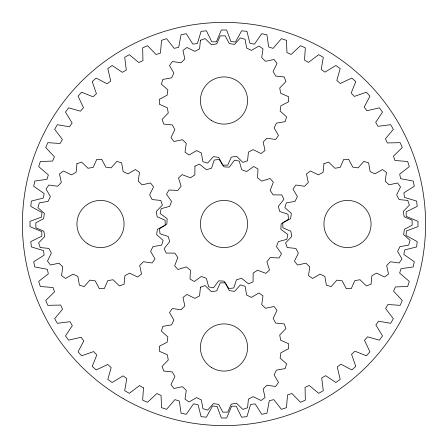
<?xml version="1.0" encoding="UTF-8"?>
<svg xmlns="http://www.w3.org/2000/svg" width="448" height="448" viewBox="0 0 448 448"><rect width="100%" height="100%" fill="white"/><g stroke="black" fill="none" stroke-linecap="round" stroke-linejoin="round"><path stroke-width="0.67" d="M194.936 166.174L194.874 174.866L190.428 177.789L182.146 174.658L178.489 177.985L181.115 186.267L177.789 190.428L168.946 190.008L166.499 194.303L171.556 201.365L169.674 206.349L161.134 208.684L160.132 213.528L167.132 218.68L166.88 224L159.477 228.861L160.026 233.772L168.269 236.516L169.674 241.651L164.136 248.562L166.174 253.064L174.866 253.126L177.789 257.572L174.658 265.854L177.985 269.511L186.267 266.885L190.428 270.211L190.008 279.054L194.303 281.501L201.365 276.444L206.349 278.326L208.684 286.866L213.528 287.868L218.68 280.868L224 281.12L228.861 288.523L233.772 287.974L236.516 279.731L241.651 278.326L248.562 283.864L253.064 281.826L253.126 273.134L257.572 270.211L265.854 273.342L269.511 270.015L266.885 261.733L270.211 257.572L279.054 257.992L281.501 253.697L276.444 246.635L278.326 241.651L286.866 239.316L287.868 234.472L280.868 229.32L281.12 224L288.523 219.139L287.974 214.228L279.731 211.484L278.326 206.349L283.864 199.438L281.826 194.936L273.134 194.874L270.211 190.428L273.342 182.146L270.015 178.489L261.733 181.115L257.572 177.789L257.992 168.946L253.697 166.499L246.635 171.556L241.651 169.674L239.316 161.134L234.472 160.132L229.32 167.132L224 166.88L219.139 159.477L214.228 160.026L211.484 168.269L206.349 169.674L199.438 164.136L194.936 166.174M143.483 387.89L142.666 400.137L147.526 402.304L156.845 393.534L161.056 395.41L161.521 407.674L166.583 409.321L174.933 399.627L179.318 401.05L181.065 413.202L186.273 414.305L193.564 403.794L198.066 404.751L201.074 416.651L206.371 417.206L212.52 405.989L217.101 406.47L221.34 417.995L226.66 417.995L231.605 406.19L236.214 406.19L241.629 417.206L246.926 416.651L250.611 404.398L255.192 403.917L261.727 414.305L266.935 413.202L269.321 400.63L273.829 399.672L281.417 409.321L286.479 407.674L287.538 394.923L291.917 393.501L300.474 402.304L305.334 400.137L305.054 387.346L309.26 385.47L318.69 393.333L323.305 390.673L321.686 377.978L325.674 375.676L335.871 382.508L340.178 379.378L337.243 366.923L340.973 364.218L351.826 369.947L355.785 366.386L351.562 354.306L354.99 351.221L366.386 355.785L369.947 351.826L364.487 340.256L367.567 336.834L379.378 340.178L382.508 335.871L375.866 324.934L378.577 321.21L390.673 323.305L393.333 318.69L385.588 308.51L387.89 304.517L400.137 305.334L402.304 300.474L393.534 291.155L395.41 286.944L407.674 286.479L409.321 281.417L399.627 273.067L401.05 268.682L413.202 266.935L414.305 261.727L403.794 254.436L404.751 249.934L416.651 246.926L417.206 241.629L405.989 235.48L406.47 230.899L417.995 226.66L417.995 221.34L406.19 216.395L406.19 211.786L417.206 206.371L416.651 201.074L404.398 197.389L403.917 192.808L414.305 186.273L413.202 181.065L400.63 178.679L399.672 174.171L409.321 166.583L407.674 161.521L394.923 160.462L393.501 156.083L402.304 147.526L400.137 142.666L387.346 142.946L385.47 138.74L393.333 129.31L390.673 124.695L377.978 126.314L375.676 122.326L382.508 112.129L379.378 107.822L366.923 110.757L364.218 107.027L369.947 96.174L366.386 92.215L354.306 96.438L351.221 93.01L355.785 81.614L351.826 78.053L340.256 83.513L336.834 80.433L340.178 68.622L335.871 65.492L324.934 72.134L321.21 69.423L323.305 57.327L318.69 54.667L308.51 62.412L304.517 60.11L305.334 47.863L300.474 45.696L291.155 54.466L286.944 52.59L286.479 40.326L281.417 38.679L273.067 48.373L268.682 46.95L266.935 34.798L261.727 33.695L254.436 44.206L249.934 43.249L246.926 31.349L241.629 30.794L235.48 42.011L230.899 41.53L226.66 30.005L221.34 30.005L216.395 41.81L211.786 41.81L206.371 30.794L201.074 31.349L197.389 43.602L192.808 44.083L186.273 33.695L181.065 34.798L178.679 47.37L174.171 48.328L166.583 38.679L161.521 40.326L160.462 53.077L156.083 54.499L147.526 45.696L142.666 47.863L142.946 60.654L138.74 62.53L129.31 54.667L124.695 57.327L126.314 70.022L122.326 72.324L112.129 65.492L107.822 68.622L110.757 81.077L107.027 83.782L96.174 78.053L92.215 81.614L96.438 93.694L93.01 96.779L81.614 92.215L78.053 96.174L83.513 107.744L80.433 111.166L68.622 107.822L65.492 112.129L72.134 123.066L69.423 126.79L57.327 124.695L54.667 129.31L62.412 139.49L60.11 143.483L47.863 142.666L45.696 147.526L54.466 156.845L52.59 161.056L40.326 161.521L38.679 166.583L48.373 174.933L46.95 179.318L34.798 181.065L33.695 186.273L44.206 193.564L43.249 198.066L31.349 201.074L30.794 206.371L42.011 212.52L41.53 217.101L30.005 221.34L30.005 226.66L41.81 231.605L41.81 236.214L30.794 241.629L31.349 246.926L43.602 250.611L44.083 255.192L33.695 261.727L34.798 266.935L47.37 269.321L48.328 273.829L38.679 281.417L40.326 286.479L53.077 287.538L54.499 291.917L45.696 300.474L47.863 305.334L60.654 305.054L62.53 309.26L54.667 318.69L57.327 323.305L70.022 321.686L72.324 325.674L65.492 335.871L68.622 340.178L81.077 337.243L83.782 340.973L78.053 351.826L81.614 355.785L93.694 351.562L96.779 354.99L92.215 366.386L96.174 369.947L107.744 364.487L111.166 367.567L107.822 379.378L112.129 382.508L123.066 375.866L126.79 378.577L124.695 390.673L129.31 393.333L139.49 385.588L143.483 387.89M76.955 163.722L76.087 172.368L71.383 174.866L63.431 170.974L59.478 173.947L61.326 182.437L57.624 186.267L48.86 185.024L46.021 189.078L50.4 196.582L48.065 201.365L39.34 202.894L37.895 207.626L44.38 213.405L43.635 218.68L35.812 222.83L35.902 227.774L43.854 231.269L44.778 236.516L38.618 242.878L40.225 247.554L48.871 248.422L51.374 253.126L47.482 261.078L50.456 265.031L58.946 263.183L62.776 266.885L61.533 275.649L65.587 278.488L73.091 274.109L77.874 276.444L79.402 285.163L84.129 286.614L89.914 280.129L95.189 280.868L99.338 288.691L104.283 288.607L107.778 280.655L113.025 279.731L119.386 285.891L124.062 284.278L124.93 275.632L129.634 273.134L137.586 277.026L141.534 274.053L139.692 265.563L143.388 261.733L152.158 262.976L154.997 258.922L150.618 251.418L152.953 246.635L161.672 245.106L163.122 240.374L156.638 234.595L157.377 229.32L165.2 225.17L165.116 220.226L157.164 216.731L156.24 211.484L162.4 205.122L160.787 200.446L152.141 199.578L149.643 194.874L153.535 186.922L150.562 182.969L142.066 184.817L138.242 181.115L139.479 172.351L135.43 169.512L127.926 173.891L123.144 171.556L121.615 162.837L116.883 161.386L111.098 167.871L105.829 167.132L101.679 159.309L96.734 159.393L93.24 167.345L87.993 168.269L81.631 162.109L76.955 163.722M200.446 40.225L199.578 48.871L194.874 51.374L186.922 47.482L182.969 50.456L184.817 58.946L181.115 62.776L172.351 61.533L169.512 65.587L173.891 73.091L171.556 77.874L162.837 79.402L161.386 84.129L167.871 89.914L167.132 95.189L159.309 99.338L159.393 104.283L167.345 107.778L168.269 113.025L162.109 119.386L163.722 124.062L172.368 124.93L174.866 129.634L170.974 137.586L173.947 141.534L182.437 139.692L186.267 143.388L185.024 152.158L189.078 154.997L196.582 150.618L201.365 152.953L202.894 161.672L207.626 163.122L213.405 156.638L218.68 157.377L222.83 165.2L227.774 165.116L231.269 157.164L236.516 156.24L242.878 162.4L247.554 160.787L248.422 152.141L253.126 149.643L261.078 153.535L265.031 150.562L263.183 142.066L266.885 138.242L275.649 139.479L278.488 135.43L274.109 127.926L276.444 123.144L285.163 121.615L286.614 116.883L280.129 111.098L280.868 105.829L288.691 101.679L288.607 96.734L280.655 93.24L279.731 87.993L285.891 81.631L284.278 76.955L275.632 76.087L273.134 71.383L277.026 63.431L274.053 59.478L265.563 61.326L261.733 57.624L262.976 48.86L258.922 46.021L251.418 50.4L246.635 48.065L245.106 39.34L240.374 37.895L234.595 44.38L229.32 43.635L225.17 35.812L220.226 35.902L216.731 43.854L211.484 44.778L205.122 38.618L200.446 40.225M200.446 287.213L199.578 295.859L194.874 298.357L186.922 294.465L182.969 297.438L184.817 305.934L181.115 309.758L172.351 308.521L169.512 312.57L173.891 320.074L171.556 324.856L162.837 326.385L161.386 331.117L167.871 336.902L167.132 342.171L159.309 346.321L159.393 351.266L167.345 354.76L168.269 360.007L162.109 366.369L163.722 371.045L172.368 371.913L174.866 376.617L170.974 384.569L173.947 388.522L182.437 386.674L186.267 390.376L185.024 399.14L189.078 401.979L196.582 397.6L201.365 399.935L202.894 408.66L207.626 410.105L213.405 403.62L218.68 404.365L222.83 412.188L227.774 412.098L231.269 404.146L236.516 403.222L242.878 409.382L247.554 407.775L248.422 399.129L253.126 396.626L261.078 400.518L265.031 397.544L263.183 389.054L266.885 385.224L275.649 386.467L278.488 382.413L274.109 374.909L276.444 370.126L285.163 368.598L286.614 363.871L280.129 358.086L280.868 352.811L288.691 348.662L288.607 343.717L280.655 340.222L279.731 334.975L285.891 328.614L284.278 323.938L275.632 323.07L273.134 318.366L277.026 310.414L274.053 306.466L265.563 308.308L261.733 304.612L262.976 295.842L258.922 293.003L251.418 297.382L246.635 295.047L245.106 286.328L240.374 284.878L234.595 291.362L229.32 290.623L225.17 282.8L220.226 282.884L216.731 290.836L211.484 291.76L205.122 285.6L200.446 287.213M323.938 163.722L323.07 172.368L318.366 174.866L310.414 170.974L306.466 173.947L308.308 182.437L304.612 186.267L295.842 185.024L293.003 189.078L297.382 196.582L295.047 201.365L286.328 202.894L284.878 207.626L291.362 213.405L290.623 218.68L282.8 222.83L282.884 227.774L290.836 231.269L291.76 236.516L285.6 242.878L287.213 247.554L295.859 248.422L298.357 253.126L294.465 261.078L297.438 265.031L305.934 263.183L309.758 266.885L308.521 275.649L312.57 278.488L320.074 274.109L324.856 276.444L326.385 285.163L331.117 286.614L336.902 280.129L342.171 280.868L346.321 288.691L351.266 288.607L354.76 280.655L360.007 279.731L366.369 285.891L371.045 284.278L371.913 275.632L376.617 273.134L384.569 277.026L388.522 274.053L386.674 265.563L390.376 261.733L399.14 262.976L401.979 258.922L397.6 251.418L399.935 246.635L408.66 245.106L410.105 240.374L403.62 234.595L404.365 229.32L412.188 225.17L412.098 220.226L404.146 216.731L403.222 211.484L409.382 205.122L407.775 200.446L399.129 199.578L396.626 194.874L400.518 186.922L397.544 182.969L389.054 184.817L385.224 181.115L386.467 172.351L382.413 169.512L374.909 173.891L370.126 171.556L368.598 162.837L363.871 161.386L358.086 167.871L352.811 167.132L348.662 159.309L343.717 159.393L340.222 167.345L334.975 168.269L328.614 162.109L323.938 163.722M211.4 367.427A23.582 23.582 0 0 0 247.565 348.432A23.582 23.582 0 0 0 213.035 326.614A23.582 23.582 0 0 0 211.4 367.427M87.909 243.936A23.582 23.582 0 0 0 124.074 224.941A23.582 23.582 0 0 0 89.544 203.123A23.582 23.582 0 0 0 87.909 243.936M211.4 120.445A23.582 23.582 0 0 0 247.565 101.45A23.582 23.582 0 0 0 213.035 79.632A23.582 23.582 0 0 0 211.4 120.445M334.897 243.936A23.582 23.582 0 0 0 371.056 224.941A23.582 23.582 0 0 0 336.526 203.123A23.582 23.582 0 0 0 334.897 243.936M211.842 244.205A23.582 23.582 0 0 0 247.582 224.426A23.582 23.582 0 0 0 212.582 203.364A23.582 23.582 0 0 0 211.842 244.205M123.2 398.591A201.6 201.6 0 0 0 425.6 224A201.6 201.6 0 0 0 123.2 49.409A201.6 201.6 0 0 0 123.2 398.591"/></g></svg>
